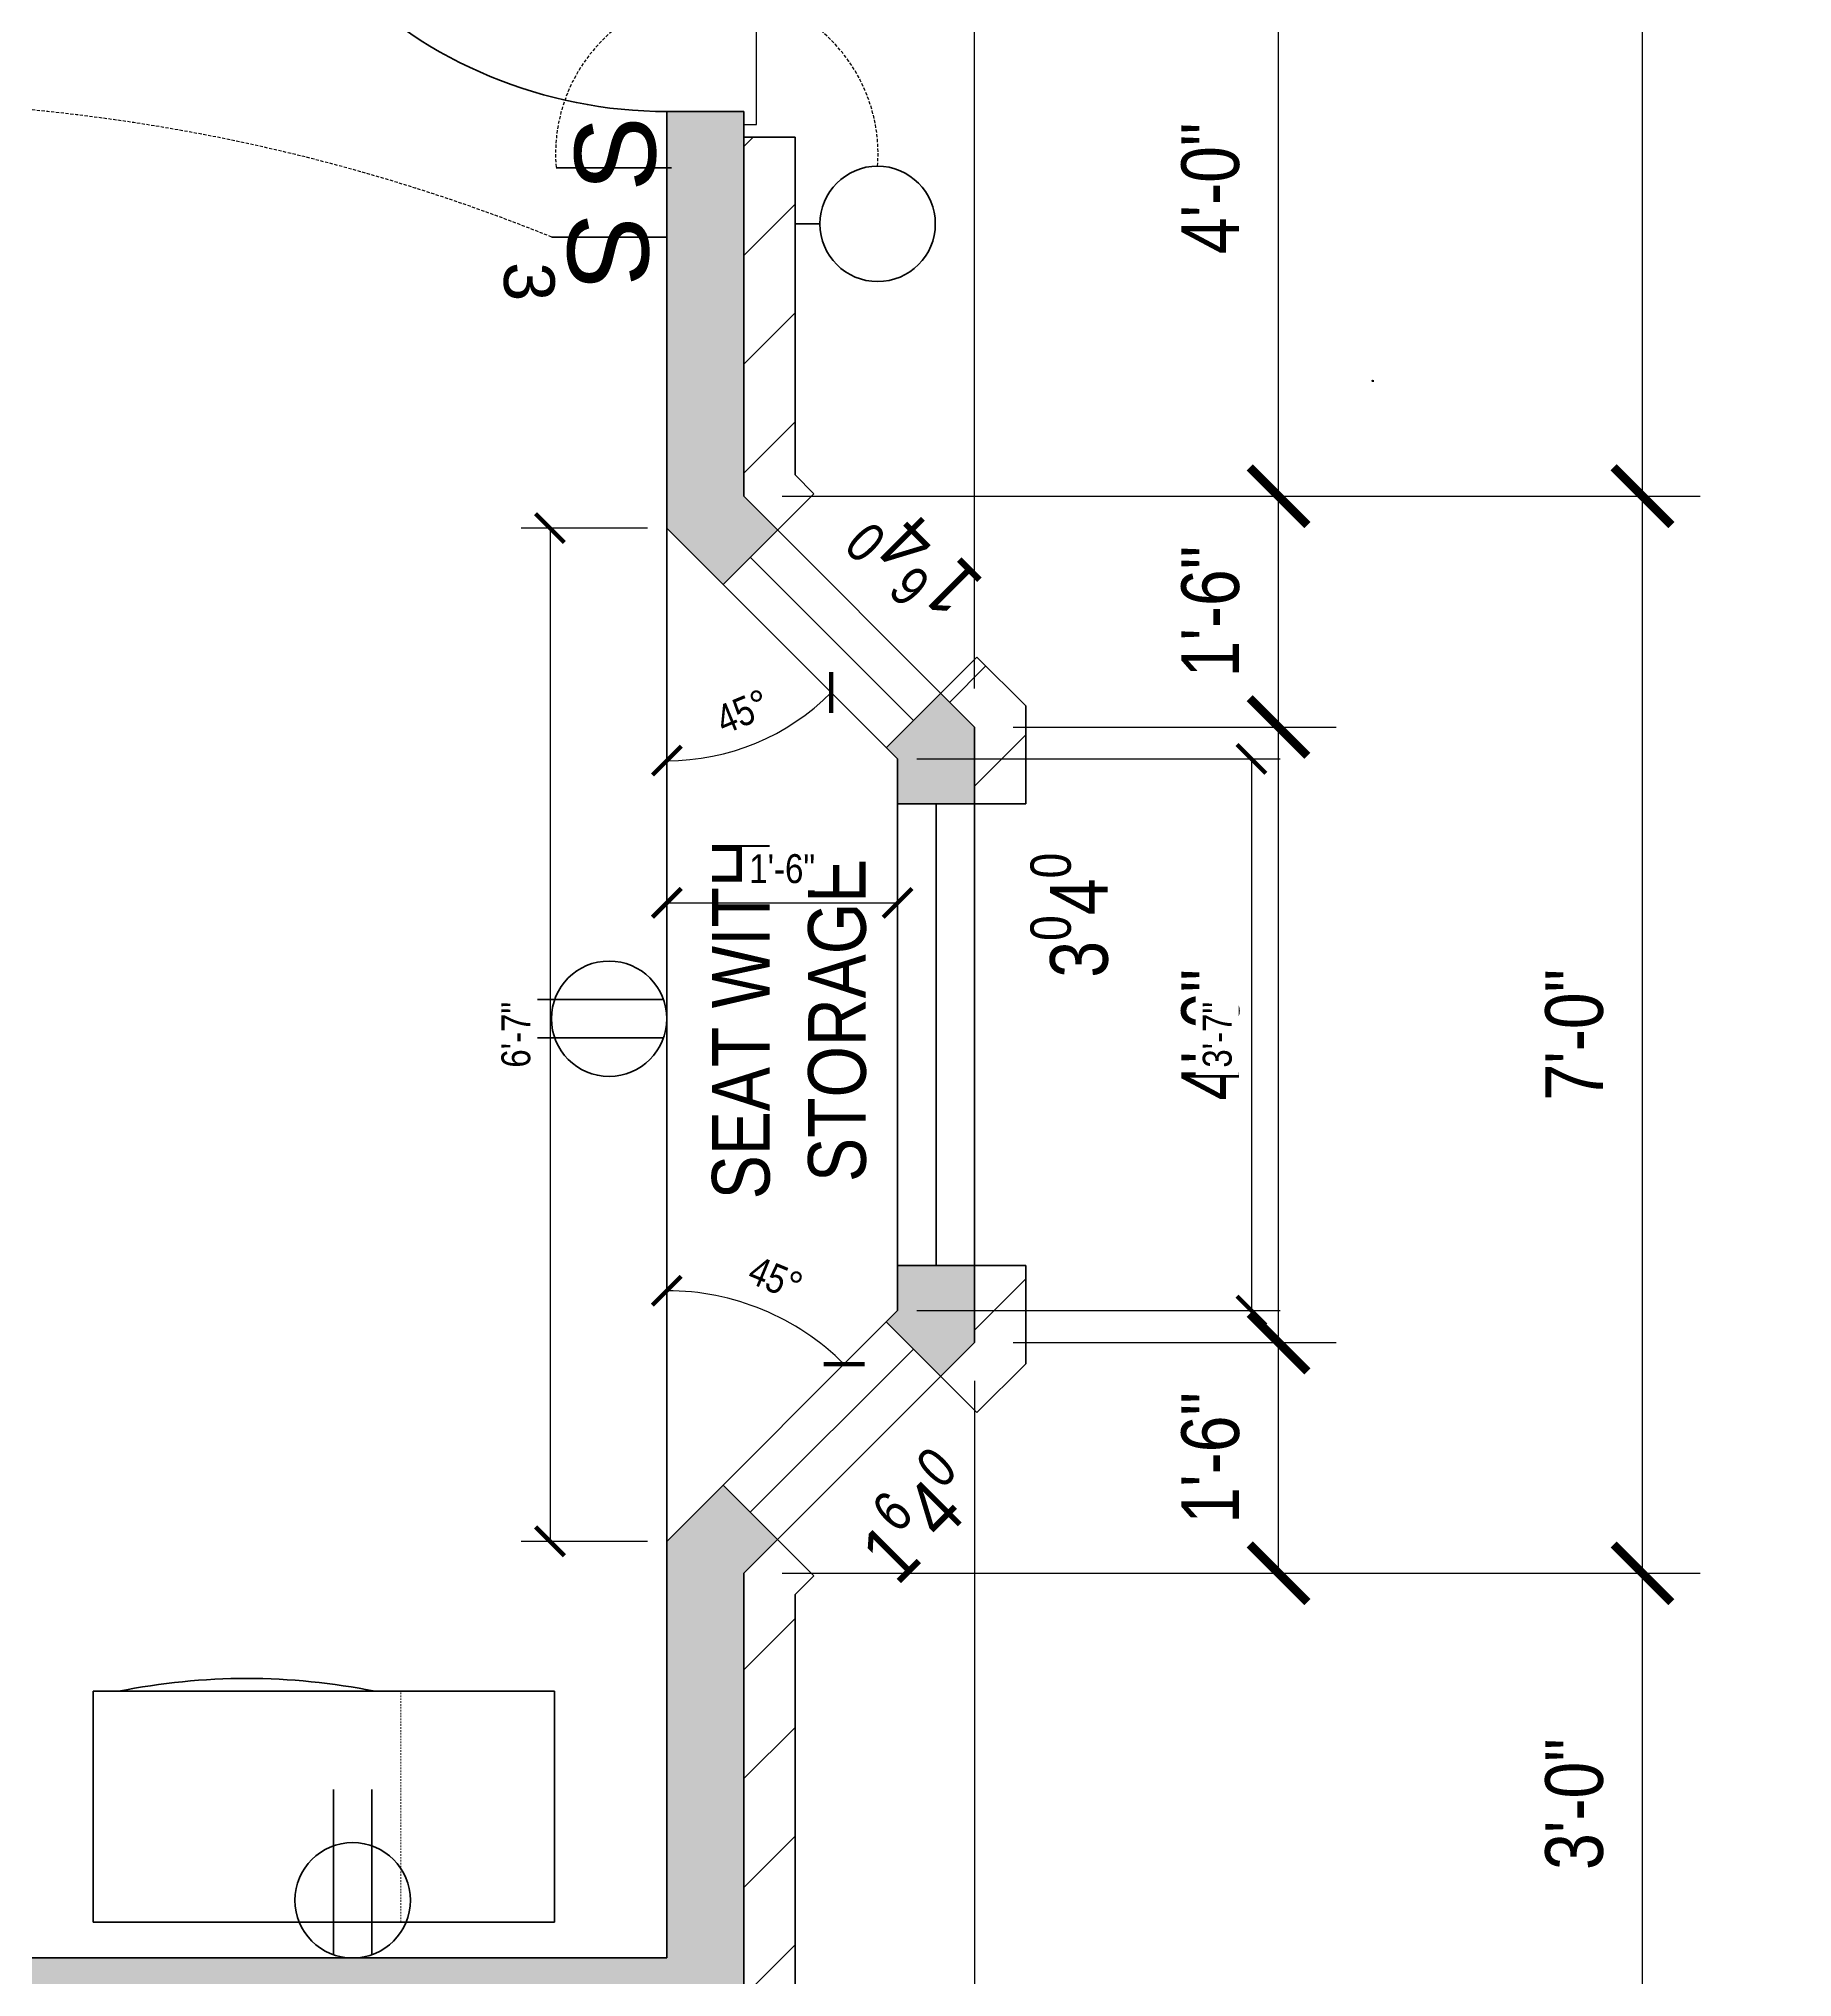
# Model space of a CAD drawing. Header units: inches. Extents: x -344 to 750, y -84 to 471.
# Drawn here: x 365 to 501.8, y 124.5 to 275.7 of the extents above; entities that cross this region are included whole.
import ezdxf
from ezdxf.enums import TextEntityAlignment as Align

# ---------------------------------------------------------------- set-up
doc = ezdxf.new("R2010")
doc.units = ezdxf.units.IN
doc.header["$MEASUREMENT"] = 0
doc.linetypes.add('HIDDEN', pattern=[0.375, 0.25, -0.125])
doc.linetypes.add('HIDDEN2', pattern=[0.1875, 0.125, -0.0625])
for name, color, linetype, lineweight in [('A-ANNO-DIMS', 250, 'Continuous', 30), ('A-ANNO-GLAZ', 252, 'Continuous', 30), ('A-ANNO-TEXT', 250, 'Continuous', 30), ('A-DOOR', 250, 'Continuous', 60), ('A-EXTR', 1, 'Continuous', 60), ('A-EXTR-PATT', 250, 'Continuous', 30), ('A-FLOR-OTLN', 1, 'Continuous', 30), ('A-FLOR-WDWK', 6, 'Continuous', 60), ('A-FURN', 31, 'Continuous', 60), ('A-GLAZ', 250, 'Continuous', 60), ('A-WALL', 5, 'Continuous', 60), ('A-WALL-PATT', 254, 'Continuous', 30), ('E-LITE', 7, 'Continuous', 60), ('E-LITE-CIRC', 7, 'HIDDEN', 30), ('E-LITE-SWCH', 1, 'Continuous', 60), ('E-POWR', 251, 'Continuous', 60), ('L-WALK-PATT', 252, 'Continuous', 30)]:
    doc.layers.add(name, color=color, linetype=linetype, lineweight=lineweight)
doc.styles.add('ARCH-NOTES', font='ARIALN.TTF')
doc.styles.get("Standard").update_dxf_attribs({"font": 'arial.ttf'})
doc.dimstyles.new('Architecture', dxfattribs={"dimtxt": 0.09375, "dimasz": 0.09375, "dimexe": 0.09375, "dimexo": 0.0625, "dimgap": 0.0625, "dimtad": 1, "dimdec": 1, "dimzin": 1, "dimdsep": 46, "dimlunit": 4, "dimtxsty": 'ARCH-NOTES', "dimblk": 'ARCHTICK', "dimcen": -0.09, "dimclrd": 256, "dimclre": 256, "dimclrt": 256, "dimadec": 0, "dimazin": 0, "dimtfac": 1, "dimtdec": 1, "dimtofl": 0, "dimtmove": 0, "dimatfit": 2, "dimldrblk": 'DOTSMALL', "dimfxl": 1, "dimtfill": 1, "dimtolj": 1, "dimtzin": 0, "dimlwd": -1, "dimlwe": -1, "dimarcsym": 0})

# ---------------------------------------------------------------- blocks, each defined once
blk = doc.blocks.new('DOOR')
blk.add_line((0, 0), (-0.7071, 0.7071))
blk.add_arc((0, 0), 1, 135, 180)
blk = doc.blocks.new('DESK')
for p, q in [((-18, -18), (-18, 0)), ((-18, 0), (0, 0)), ((0, 0), (18, 0)), ((18, 0), (18, -18)), ((18, -18), (-18, -18))]:
    blk.add_line(p, q)
at = {"linetype": 'HIDDEN2', "lineweight": 0}
blk.add_line((-6, 0), (-6, -18), dxfattribs=at)
blk.add_arc((6, 31.5), 50.5, 258.5788, 281.4212)
blk = doc.blocks.new('110 DUPLEX OUTLET')
for p, q in [((0.26, 1.49), (13.14, 1.49)), ((0.26, -1.49), (13.14, -1.49))]:
    blk.add_line(p, q)
blk.add_circle((4.5, 0), 4.5)
blk.add_attdef('CODE', text='', height=3.96, rotation=90).set_placement((20.18, -1.24), align=Align.CENTER)
blk = doc.blocks.new('SWITCH')
blk.add_line((9, 0), (0, 0))
blk.add_text('S', height=6.3, rotation=90).set_placement((7.76, -1.86))
blk.add_attdef('CODE', (12.73, 1.94), '', height=3.96, rotation=90)
blk = doc.blocks.new('WALL MOUT LIGHT FIXTURE')
blk.add_line((0, 0), (1.94, 0))
blk.add_circle((6.44, 0), 4.5)
blk = doc.blocks.new('_ArchTick')
at = {"color": 0, "linetype": 'ByBlock', "const_width": 0.15}
blk.add_lwpolyline([(-0.5, -0.5), (0.5, 0.5)], dxfattribs=at)
blk = doc.blocks.new('*D52')
at = {"layer": 'A-ANNO-DIMS', "transparency": 16777216}
for p, q in [((420, 375), (420, 449.13)), ((438, 225), (438, 449.13)), ((420, 444.63), (438, 444.63))]:
    blk.add_line(p, q, dxfattribs=at)
at = {"layer": 'Defpoints', "color": 0, "transparency": 16777216}
for p in [(438, 444.63), (420, 372), (438, 222)]:
    blk.add_point(p, dxfattribs=at)
at = {"layer": 'A-ANNO-DIMS', "transparency": 16777216, "xscale": 4.5, "yscale": 4.5, "zscale": 4.5, "rotation": 180}
blk.add_blockref('_ArchTick', (420, 444.63), dxfattribs=at)
at = {"layer": 'A-ANNO-DIMS', "transparency": 16777216, "xscale": 4.5, "yscale": 4.5, "zscale": 4.5}
blk.add_blockref('_ArchTick', (438, 444.63), dxfattribs=at)
at = {"layer": 'A-ANNO-DIMS', "transparency": 16777216, "insert": (429, 449.93), "char_height": 4.5, "attachment_point": 5, "style": 'ARCH-NOTES', "bg_fill": 3, "box_fill_scale": 1.25, "bg_fill_color": 256, "bg_fill_true_color": 13158600, "bg_fill_transparency": 0}
blk.add_mtext('\\A1;1\'-6"', dxfattribs=at)
blk = doc.blocks.new('_DotSmall')
at = {"color": 0, "linetype": 'ByBlock', "const_width": 0.5}
blk.add_lwpolyline([(-0.0625, 0, 1), (0.0625, 0, 1)], format="xyb", close=True, dxfattribs=at)
blk = doc.blocks.new('*D53')
at = {"layer": 'A-ANNO-DIMS', "transparency": 16777216}
for p, q in [((120, 399), (120, 467.05)), ((438, 225), (438, 467.05)), ((120, 462.55), (438, 462.55))]:
    blk.add_line(p, q, dxfattribs=at)
at = {"layer": 'Defpoints', "color": 0, "transparency": 16777216}
for p in [(438, 462.55), (120, 396), (438, 222)]:
    blk.add_point(p, dxfattribs=at)
at = {"layer": 'A-ANNO-DIMS', "transparency": 16777216, "xscale": 4.5, "yscale": 4.5, "zscale": 4.5, "rotation": 180}
blk.add_blockref('_ArchTick', (120, 462.55), dxfattribs=at)
at = {"layer": 'A-ANNO-DIMS', "transparency": 16777216, "xscale": 4.5, "yscale": 4.5, "zscale": 4.5}
blk.add_blockref('_ArchTick', (438, 462.55), dxfattribs=at)
at = {"layer": 'A-ANNO-DIMS', "transparency": 16777216, "insert": (279, 467.85), "char_height": 4.5, "attachment_point": 5, "style": 'ARCH-NOTES', "bg_fill": 3, "box_fill_scale": 1.25, "bg_fill_color": 256, "bg_fill_true_color": 13158600, "bg_fill_transparency": 0}
blk.add_mtext('\\A1;26\'-6"', dxfattribs=at)
blk = doc.blocks.new('*D64')
at = {"layer": 'A-ANNO-DIMS', "transparency": 16777216}
for p, q in [((231, 171), (231, 78.38)), ((420, 117), (420, 78.38)), ((231, 82.88), (420, 82.88))]:
    blk.add_line(p, q, dxfattribs=at)
at = {"layer": 'Defpoints', "color": 0, "transparency": 16777216}
for p in [(231, 174), (420, 120), (420, 82.88)]:
    blk.add_point(p, dxfattribs=at)
at = {"layer": 'A-ANNO-DIMS', "transparency": 16777216, "xscale": 4.5, "yscale": 4.5, "zscale": 4.5, "rotation": 180}
blk.add_blockref('_ArchTick', (231, 82.88), dxfattribs=at)
at = {"layer": 'A-ANNO-DIMS', "transparency": 16777216, "xscale": 4.5, "yscale": 4.5, "zscale": 4.5}
blk.add_blockref('_ArchTick', (420, 82.88), dxfattribs=at)
at = {"layer": 'A-ANNO-DIMS', "transparency": 16777216, "insert": (325.5, 88.18), "char_height": 4.5, "attachment_point": 5, "style": 'ARCH-NOTES', "bg_fill": 3, "box_fill_scale": 1.25, "bg_fill_color": 256, "bg_fill_true_color": 13158600, "bg_fill_transparency": 0}
blk.add_mtext('\\A1;15\'-9"', dxfattribs=at)
blk = doc.blocks.new('*D66')
at = {"layer": 'A-ANNO-DIMS', "transparency": 16777216}
for p, q in [((438, 171), (438, 64.68)), ((420, 117), (420, 64.68)), ((420, 69.18), (438, 69.18))]:
    blk.add_line(p, q, dxfattribs=at)
at = {"layer": 'Defpoints', "color": 0, "transparency": 16777216}
for p in [(438, 174), (420, 120), (438, 69.18)]:
    blk.add_point(p, dxfattribs=at)
at = {"layer": 'A-ANNO-DIMS', "transparency": 16777216, "xscale": 4.5, "yscale": 4.5, "zscale": 4.5, "rotation": 180}
blk.add_blockref('_ArchTick', (420, 69.18), dxfattribs=at)
at = {"layer": 'A-ANNO-DIMS', "transparency": 16777216, "xscale": 4.5, "yscale": 4.5, "zscale": 4.5}
blk.add_blockref('_ArchTick', (438, 69.18), dxfattribs=at)
at = {"layer": 'A-ANNO-DIMS', "transparency": 16777216, "insert": (429, 74.48), "char_height": 4.5, "attachment_point": 5, "style": 'ARCH-NOTES', "bg_fill": 3, "box_fill_scale": 1.25, "bg_fill_color": 256, "bg_fill_true_color": 13158600, "bg_fill_transparency": 0}
blk.add_mtext('\\A1;1\'-6"', dxfattribs=at)
blk = doc.blocks.new('*D67')
at = {"layer": 'A-ANNO-DIMS', "transparency": 16777216}
for p, q in [((438, 171), (438, 49.8)), ((120, 117), (120, 49.8)), ((120, 54.3), (438, 54.3))]:
    blk.add_line(p, q, dxfattribs=at)
at = {"layer": 'Defpoints', "color": 0, "transparency": 16777216}
for p in [(438, 174), (120, 120), (438, 54.3)]:
    blk.add_point(p, dxfattribs=at)
at = {"layer": 'A-ANNO-DIMS', "transparency": 16777216, "xscale": 4.5, "yscale": 4.5, "zscale": 4.5, "rotation": 180}
blk.add_blockref('_ArchTick', (120, 54.3), dxfattribs=at)
at = {"layer": 'A-ANNO-DIMS', "transparency": 16777216, "xscale": 4.5, "yscale": 4.5, "zscale": 4.5}
blk.add_blockref('_ArchTick', (438, 54.3), dxfattribs=at)
at = {"layer": 'A-ANNO-DIMS', "transparency": 16777216, "insert": (279, 59.6), "char_height": 4.5, "attachment_point": 5, "style": 'ARCH-NOTES', "bg_fill": 3, "box_fill_scale": 1.25, "bg_fill_color": 256, "bg_fill_true_color": 13158600, "bg_fill_transparency": 0}
blk.add_mtext('\\A1;26\'-6"', dxfattribs=at)
blk = doc.blocks.new('*D68')
at = {"layer": 'A-ANNO-DIMS', "transparency": 16777216}
for p, q in [((441, 174), (466.21, 174)), ((461.71, 156), (461.71, 174)), ((423, 156), (466.21, 156))]:
    blk.add_line(p, q, dxfattribs=at)
at = {"layer": 'Defpoints', "color": 0, "transparency": 16777216}
for p in [(438, 174), (461.71, 174), (420, 156)]:
    blk.add_point(p, dxfattribs=at)
at = {"layer": 'A-ANNO-DIMS', "transparency": 16777216, "xscale": 4.5, "yscale": 4.5, "zscale": 4.5}
for p, rotation in [((461.71, 174), 90), ((461.71, 156), 270)]:
    blk.add_blockref('_ArchTick', p, dxfattribs=dict(at, rotation=rotation))
at = {"layer": 'A-ANNO-DIMS', "transparency": 16777216, "insert": (456.41, 165), "char_height": 4.5, "attachment_point": 5, "rotation": 90, "style": 'ARCH-NOTES', "bg_fill": 3, "box_fill_scale": 1.25, "bg_fill_color": 256, "bg_fill_true_color": 13158600, "bg_fill_transparency": 0}
blk.add_mtext('\\A1;1\'-6"', dxfattribs=at)
blk = doc.blocks.new('*D69')
at = {"layer": 'A-ANNO-DIMS', "transparency": 16777216}
for p, q in [((441, 222), (466.21, 222)), ((461.71, 174), (461.71, 222)), ((441, 174), (466.21, 174))]:
    blk.add_line(p, q, dxfattribs=at)
at = {"layer": 'Defpoints', "color": 0, "transparency": 16777216}
for p in [(438, 222), (461.71, 222), (438, 174)]:
    blk.add_point(p, dxfattribs=at)
at = {"layer": 'A-ANNO-DIMS', "transparency": 16777216, "xscale": 4.5, "yscale": 4.5, "zscale": 4.5}
for p, rotation in [((461.71, 222), 90), ((461.71, 174), 270)]:
    blk.add_blockref('_ArchTick', p, dxfattribs=dict(at, rotation=rotation))
at = {"layer": 'A-ANNO-DIMS', "transparency": 16777216, "insert": (456.41, 198), "char_height": 4.5, "attachment_point": 5, "rotation": 90, "style": 'ARCH-NOTES', "bg_fill": 3, "box_fill_scale": 1.25, "bg_fill_color": 256, "bg_fill_true_color": 13158600, "bg_fill_transparency": 0}
blk.add_mtext('\\A1;4\'-0"', dxfattribs=at)
blk = doc.blocks.new('*D70')
at = {"layer": 'A-ANNO-DIMS', "transparency": 16777216}
for p, q in [((423, 240), (466.21, 240)), ((461.71, 222), (461.71, 240)), ((441, 222), (466.21, 222))]:
    blk.add_line(p, q, dxfattribs=at)
at = {"layer": 'Defpoints', "color": 0, "transparency": 16777216}
for p in [(420, 240), (461.71, 240), (438, 222)]:
    blk.add_point(p, dxfattribs=at)
at = {"layer": 'A-ANNO-DIMS', "transparency": 16777216, "xscale": 4.5, "yscale": 4.5, "zscale": 4.5}
for p, rotation in [((461.71, 240), 90), ((461.71, 222), 270)]:
    blk.add_blockref('_ArchTick', p, dxfattribs=dict(at, rotation=rotation))
at = {"layer": 'A-ANNO-DIMS', "transparency": 16777216, "insert": (456.41, 231), "char_height": 4.5, "attachment_point": 5, "rotation": 90, "style": 'ARCH-NOTES', "bg_fill": 3, "box_fill_scale": 1.25, "bg_fill_color": 256, "bg_fill_true_color": 13158600, "bg_fill_transparency": 0}
blk.add_mtext('\\A1;1\'-6"', dxfattribs=at)
blk = doc.blocks.new('*D71')
at = {"layer": 'A-ANNO-DIMS', "transparency": 16777216}
for p, q in [((423.99, 287.99), (466.21, 287.99)), ((461.71, 240), (461.71, 287.99)), ((423, 240), (466.21, 240))]:
    blk.add_line(p, q, dxfattribs=at)
at = {"layer": 'Defpoints', "color": 0, "transparency": 16777216}
for p in [(420.99, 287.99), (461.71, 287.99), (420, 240)]:
    blk.add_point(p, dxfattribs=at)
at = {"layer": 'A-ANNO-DIMS', "transparency": 16777216, "xscale": 4.5, "yscale": 4.5, "zscale": 4.5}
for p, rotation in [((461.71, 287.99), 90), ((461.71, 240), 270)]:
    blk.add_blockref('_ArchTick', p, dxfattribs=dict(at, rotation=rotation))
at = {"layer": 'A-ANNO-DIMS', "transparency": 16777216, "insert": (456.41, 264), "char_height": 4.5, "attachment_point": 5, "rotation": 90, "style": 'ARCH-NOTES', "bg_fill": 3, "box_fill_scale": 1.25, "bg_fill_color": 256, "bg_fill_true_color": 13158600, "bg_fill_transparency": 0}
blk.add_mtext('\\A1;4\'-0"', dxfattribs=at)
blk = doc.blocks.new('*D75')
at = {"layer": 'A-ANNO-DIMS', "transparency": 16777216}
for p, q in [((423, 156), (494.59, 156)), ((490.09, 120), (490.09, 156)), ((423, 120), (494.59, 120))]:
    blk.add_line(p, q, dxfattribs=at)
at = {"layer": 'Defpoints', "color": 0, "transparency": 16777216}
for p in [(420, 156), (490.09, 156), (420, 120)]:
    blk.add_point(p, dxfattribs=at)
at = {"layer": 'A-ANNO-DIMS', "transparency": 16777216, "xscale": 4.5, "yscale": 4.5, "zscale": 4.5}
for p, rotation in [((490.09, 156), 90), ((490.09, 120), 270)]:
    blk.add_blockref('_ArchTick', p, dxfattribs=dict(at, rotation=rotation))
at = {"layer": 'A-ANNO-DIMS', "transparency": 16777216, "insert": (484.79, 138), "char_height": 4.5, "attachment_point": 5, "rotation": 90, "style": 'ARCH-NOTES', "bg_fill": 3, "box_fill_scale": 1.25, "bg_fill_color": 256, "bg_fill_true_color": 13158600, "bg_fill_transparency": 0}
blk.add_mtext('\\A1;3\'-0"', dxfattribs=at)
blk = doc.blocks.new('*D76')
at = {"layer": 'A-ANNO-DIMS', "transparency": 16777216}
for p, q in [((423, 240), (494.59, 240)), ((490.09, 156), (490.09, 240)), ((423, 156), (494.59, 156))]:
    blk.add_line(p, q, dxfattribs=at)
at = {"layer": 'Defpoints', "color": 0, "transparency": 16777216}
for p in [(420, 240), (490.09, 240), (420, 156)]:
    blk.add_point(p, dxfattribs=at)
at = {"layer": 'A-ANNO-DIMS', "transparency": 16777216, "xscale": 4.5, "yscale": 4.5, "zscale": 4.5}
for p, rotation in [((490.09, 240), 90), ((490.09, 156), 270)]:
    blk.add_blockref('_ArchTick', p, dxfattribs=dict(at, rotation=rotation))
at = {"layer": 'A-ANNO-DIMS', "transparency": 16777216, "insert": (484.79, 198), "char_height": 4.5, "attachment_point": 5, "rotation": 90, "style": 'ARCH-NOTES', "bg_fill": 3, "box_fill_scale": 1.25, "bg_fill_color": 256, "bg_fill_true_color": 13158600, "bg_fill_transparency": 0}
blk.add_mtext('\\A1;7\'-0"', dxfattribs=at)
blk = doc.blocks.new('*D77')
at = {"layer": 'A-ANNO-DIMS', "transparency": 16777216}
for p, q in [((423, 372), (494.59, 372)), ((490.09, 240), (490.09, 372)), ((423, 240), (494.59, 240))]:
    blk.add_line(p, q, dxfattribs=at)
at = {"layer": 'Defpoints', "color": 0, "transparency": 16777216}
for p in [(420, 372), (490.09, 372), (420, 240)]:
    blk.add_point(p, dxfattribs=at)
at = {"layer": 'A-ANNO-DIMS', "transparency": 16777216, "xscale": 4.5, "yscale": 4.5, "zscale": 4.5}
for p, rotation in [((490.09, 372), 90), ((490.09, 240), 270)]:
    blk.add_blockref('_ArchTick', p, dxfattribs=dict(at, rotation=rotation))
at = {"layer": 'A-ANNO-DIMS', "transparency": 16777216, "insert": (484.79, 306), "char_height": 4.5, "attachment_point": 5, "rotation": 90, "style": 'ARCH-NOTES', "bg_fill": 3, "box_fill_scale": 1.25, "bg_fill_color": 256, "bg_fill_true_color": 13158600, "bg_fill_transparency": 0}
blk.add_mtext('\\A1;11\'-0"', dxfattribs=at)
blk = doc.blocks.new('*D78')
at = {"layer": 'A-ANNO-DIMS', "transparency": 16777216}
for p, q in [((423, 372), (517.29, 372)), ((512.79, 120), (512.79, 372)), ((423, 120), (517.29, 120))]:
    blk.add_line(p, q, dxfattribs=at)
at = {"layer": 'Defpoints', "color": 0, "transparency": 16777216}
for p in [(420, 372), (512.79, 372), (420, 120)]:
    blk.add_point(p, dxfattribs=at)
at = {"layer": 'A-ANNO-DIMS', "transparency": 16777216, "xscale": 4.5, "yscale": 4.5, "zscale": 4.5}
for p, rotation in [((512.79, 372), 90), ((512.79, 120), 270)]:
    blk.add_blockref('_ArchTick', p, dxfattribs=dict(at, rotation=rotation))
at = {"layer": 'A-ANNO-DIMS', "transparency": 16777216, "insert": (507.5, 246), "char_height": 4.5, "attachment_point": 5, "rotation": 90, "style": 'ARCH-NOTES', "bg_fill": 3, "box_fill_scale": 1.25, "bg_fill_color": 256, "bg_fill_true_color": 13158600, "bg_fill_transparency": 0}
blk.add_mtext('\\A1;21\'-0"', dxfattribs=at)
blk = doc.blocks.new('*D80')
at = {"layer": 'A-ANNO-DIMS', "transparency": 16777216}
for p, q in [((237, 396), (535.25, 396)), ((530.75, 120), (530.75, 396)), ((423, 120), (535.25, 120))]:
    blk.add_line(p, q, dxfattribs=at)
at = {"layer": 'Defpoints', "color": 0, "transparency": 16777216}
for p in [(234, 396), (530.75, 396), (420, 120)]:
    blk.add_point(p, dxfattribs=at)
at = {"layer": 'A-ANNO-DIMS', "transparency": 16777216, "xscale": 4.5, "yscale": 4.5, "zscale": 4.5}
for p, rotation in [((530.75, 396), 90), ((530.75, 120), 270)]:
    blk.add_blockref('_ArchTick', p, dxfattribs=dict(at, rotation=rotation))
at = {"layer": 'A-ANNO-DIMS', "transparency": 16777216, "insert": (525.45, 258), "char_height": 4.5, "attachment_point": 5, "rotation": 90, "style": 'ARCH-NOTES', "bg_fill": 3, "box_fill_scale": 1.25, "bg_fill_color": 256, "bg_fill_true_color": 13158600, "bg_fill_transparency": 0}
blk.add_mtext('\\A1;23\'-0"', dxfattribs=at)
blk = doc.blocks.new('*D91')
at = {"layer": 'A-ANNO-DIMS', "transparency": 16777216}
for p, q in [((412.5, 237.51), (402.64, 237.51)), ((404.89, 237.51), (404.89, 158.49)), ((412.5, 158.49), (402.64, 158.49))]:
    blk.add_line(p, q, dxfattribs=at)
at = {"layer": 'Defpoints', "color": 0, "transparency": 16777216}
for p in [(414, 237.51), (404.89, 158.49), (414, 158.49)]:
    blk.add_point(p, dxfattribs=at)
at = {"layer": 'A-ANNO-DIMS', "transparency": 16777216, "xscale": 2.25, "yscale": 2.25, "zscale": 2.25}
for p, rotation in [((404.89, 237.51), 90), ((404.89, 158.49), 270)]:
    blk.add_blockref('_ArchTick', p, dxfattribs=dict(at, rotation=rotation))
at = {"layer": 'A-ANNO-DIMS', "transparency": 16777216, "insert": (402.24, 198), "char_height": 2.25, "attachment_point": 5, "rotation": 90, "style": 'ARCH-NOTES', "bg_fill": 3, "box_fill_scale": 1.25, "bg_fill_color": 256, "bg_fill_true_color": 13158600, "bg_fill_transparency": 0}
blk.add_mtext('\\A1;6\'-7"', dxfattribs=at)
blk = doc.blocks.new('*D92')
at = {"layer": 'A-ANNO-DIMS', "transparency": 16777216}
for p, q in [((414, 199.5), (414, 210.54)), ((432, 199.5), (432, 210.54)), ((414, 208.29), (432, 208.29))]:
    blk.add_line(p, q, dxfattribs=at)
at = {"layer": 'Defpoints', "color": 0, "transparency": 16777216}
for p in [(432, 208.29), (414, 198), (432, 198)]:
    blk.add_point(p, dxfattribs=at)
at = {"layer": 'A-ANNO-DIMS', "transparency": 16777216, "xscale": 2.25, "yscale": 2.25, "zscale": 2.25, "rotation": 180}
blk.add_blockref('_ArchTick', (414, 208.29), dxfattribs=at)
at = {"layer": 'A-ANNO-DIMS', "transparency": 16777216, "xscale": 2.25, "yscale": 2.25, "zscale": 2.25}
blk.add_blockref('_ArchTick', (432, 208.29), dxfattribs=at)
at = {"layer": 'A-ANNO-DIMS', "transparency": 16777216, "insert": (423, 210.94), "char_height": 2.25, "attachment_point": 5, "style": 'ARCH-NOTES', "bg_fill": 3, "box_fill_scale": 1.25, "bg_fill_color": 256, "bg_fill_true_color": 13158600, "bg_fill_transparency": 0}
blk.add_mtext('\\A1;1\'-6"', dxfattribs=at)
blk = doc.blocks.new('*D93')
at = {"layer": 'A-ANNO-DIMS', "transparency": 16777216}
for p, q in [((433.5, 219.51), (461.84, 219.51)), ((459.59, 219.51), (459.59, 176.49)), ((433.5, 176.49), (461.84, 176.49))]:
    blk.add_line(p, q, dxfattribs=at)
at = {"layer": 'Defpoints', "color": 0, "transparency": 16777216}
for p in [(432, 219.51), (432, 176.49), (459.59, 176.49)]:
    blk.add_point(p, dxfattribs=at)
at = {"layer": 'A-ANNO-DIMS', "transparency": 16777216, "xscale": 2.25, "yscale": 2.25, "zscale": 2.25}
for p, rotation in [((459.59, 219.51), 90), ((459.59, 176.49), 270)]:
    blk.add_blockref('_ArchTick', p, dxfattribs=dict(at, rotation=rotation))
at = {"layer": 'A-ANNO-DIMS', "transparency": 16777216, "insert": (456.94, 198), "char_height": 2.25, "attachment_point": 5, "rotation": 90, "style": 'ARCH-NOTES', "bg_fill": 3, "box_fill_scale": 1.25, "bg_fill_color": 256, "bg_fill_true_color": 13158600, "bg_fill_transparency": 0}
blk.add_mtext('\\A1;3\'-7"', dxfattribs=at)
blk = doc.blocks.new('*D94')
at = {"layer": 'A-ANNO-DIMS', "transparency": 16777216}
blk.add_arc((414, 237.51), 18.14, 270, 315, dxfattribs=at)
at = {"layer": 'Defpoints', "color": 0, "transparency": 16777216}
for p in [(414, 237.51), (414, 237.51), (432, 219.51), (414, 158.49)]:
    blk.add_point(p, dxfattribs=at)
at = {"layer": 'A-ANNO-DIMS', "transparency": 16777216, "xscale": 2.25, "yscale": 2.25, "zscale": 2.25}
for p, rotation in [((426.82, 224.69), 45.00000000000009), ((414, 219.38), 180)]:
    blk.add_blockref('_ArchTick', p, dxfattribs=dict(at, rotation=rotation))
at = {"layer": 'A-ANNO-DIMS', "transparency": 16777216, "insert": (419.93, 223.2), "char_height": 2.25, "attachment_point": 5, "rotation": 22.5, "style": 'ARCH-NOTES', "bg_fill": 3, "box_fill_scale": 1.25, "bg_fill_color": 256, "bg_fill_true_color": 13158600, "bg_fill_transparency": 0}
blk.add_mtext('\\A1;45°', dxfattribs=at)
at = {"layer": 'Defpoints', "color": 0, "transparency": 16777216}
blk.add_point((418.69, 220), dxfattribs=at)
blk = doc.blocks.new('*D95')
at = {"layer": 'A-ANNO-DIMS', "transparency": 16777216}
blk.add_arc((414, 158.49), 19.55, 45, 90, dxfattribs=at)
at = {"layer": 'Defpoints', "color": 0, "transparency": 16777216}
for p in [(414, 237.51), (423.78, 175.42), (432, 176.49), (414, 158.49), (414, 158.49)]:
    blk.add_point(p, dxfattribs=at)
at = {"layer": 'A-ANNO-DIMS', "transparency": 16777216, "xscale": 2.25, "yscale": 2.25, "zscale": 2.25}
for p, rotation in [((414, 178.04), 180), ((427.83, 172.31), 314.9999999999998)]:
    blk.add_blockref('_ArchTick', p, dxfattribs=dict(at, rotation=rotation))
at = {"layer": 'A-ANNO-DIMS', "transparency": 16777216, "insert": (422.49, 178.99), "char_height": 2.25, "attachment_point": 5, "rotation": 337.5, "style": 'ARCH-NOTES', "bg_fill": 3, "box_fill_scale": 1.25, "bg_fill_color": 256, "bg_fill_true_color": 13158600, "bg_fill_transparency": 0}
blk.add_mtext('\\A1;45°', dxfattribs=at)

msp = doc.modelspace()

# ---------------------------------------------------------------- hatches: boundary and pattern name
at = {"layer": 'A-EXTR-PATT'}
h = msp.add_hatch(dxfattribs=at)
h.set_pattern_fill('_USER', color=256, scale=6, angle=45, pattern_type=0)
h.set_pattern_definition([(45, (0, 0), (-4.24264, 4.24264), [])])
h.paths.add_polyline_path([(120, 313), (116, 313), (116, 259.99), (120, 259.99)])
h.paths.add_polyline_path([(424, 376), (238, 376), (238, 400), (116, 400), (116, 349), (120, 349), (120, 396), (234, 396), (234, 372), (420, 372), (420, 308), (424, 308)])
h.paths.add_polyline_path([(424, 268.01), (420, 268.01), (420, 240), (422.64, 237.36), (425.46, 240.19), (424, 241.66)])
h.paths.add_polyline_path([(442, 223.66), (438.19, 227.46), (435.36, 224.64), (438, 222), (438, 216), (442, 216)])
h.paths.add_polyline_path([(442, 180), (438, 180), (438, 174), (435.36, 171.36), (438.19, 168.54), (442, 172.34)])
h.paths.add_polyline_path([(424, 154.34), (425.46, 155.81), (422.64, 158.64), (420, 156), (420, 120), (354, 120), (354, 116), (424, 116)])
h.paths.add_polyline_path([(294, 120), (120, 120), (120, 220), (116, 220), (116, 116), (294, 116)])
at = {"layer": 'A-WALL-PATT'}
h = msp.add_hatch(color=256, dxfattribs=at)
h.dxf.hatch_style = 1
h.paths.add_polyline_path([(420, 372), (234, 372), (234, 396), (120, 396), (120, 349), (126, 349), (126, 390), (228, 390), (228, 299), (234, 299), (234, 309), (253.5, 309), (253.5, 315), (234, 315), (234, 366), (321, 366), (321, 315), (301.5, 315), (301.5, 309), (346.5, 309), (346.5, 315), (327, 315), (327, 366), (414, 366), (414, 315), (394.5, 315), (394.5, 309), (414, 309), (414, 306), (420, 306)])
h.paths.add_polyline_path([(126, 313), (120, 313), (120, 258), (126, 258)])
h.paths.add_polyline_path([(234, 239), (228, 239), (228, 216), (126, 216), (126, 222), (120, 222), (120, 120), (294, 120), (294, 126), (234, 126), (234, 174), (228, 174), (228, 126), (126, 126), (126, 186), (158, 186), (158, 192), (126, 192), (126, 210), (228, 210), (228, 206), (234, 206)])
h.paths.add_polyline_path([(420, 156), (422.64, 158.64), (418.39, 162.88), (414, 158.49), (414, 126), (354, 126), (354, 120), (420, 120)])
h.paths.add_polyline_path([(438, 180), (432, 180), (432, 176.49), (431.12, 175.61), (435.36, 171.36), (438, 174)])
h.paths.add_polyline_path([(438, 222), (435.36, 224.64), (431.12, 220.39), (432, 219.51), (432, 216), (438, 216)])
h.paths.add_polyline_path([(420, 270), (414, 270), (414, 237.51), (418.39, 233.12), (422.64, 237.36), (420, 240)])

# ---------------------------------------------------------------- linework, layer by layer
at = {"layer": 'A-EXTR'}
for p, q in [((420, 268.01), (424, 268.01)), ((424, 241.66), (424, 268.01)), ((425.46, 240.19), (424, 241.66)), ((422.64, 237.36), (425.46, 240.19)), ((435.36, 224.64), (438.19, 227.46)), ((442, 223.66), (438.19, 227.46)), ((442, 216), (442, 223.66)), ((438, 216), (442, 216)), ((438, 180), (442, 180)), ((442, 172.34), (442, 180)), ((438.19, 168.54), (442, 172.34)), ((435.36, 171.36), (438.19, 168.54)), ((422.64, 158.64), (425.46, 155.81)), ((424, 154.34), (425.46, 155.81)), ((424, 116), (424, 154.34))]:
    msp.add_line(p, q, dxfattribs=at)
at = {"layer": 'A-FLOR-OTLN'}
for p, q in [((420.99, 269), (420.99, 306.98)), ((420, 269), (420.99, 269))]:
    msp.add_line(p, q, dxfattribs=at)
at = {"layer": 'A-FLOR-WDWK'}
msp.add_line((414, 158.49), (414, 237.51), dxfattribs=at)
at = {"layer": 'A-GLAZ'}
for p, q in [((422.64, 237.36), (418.39, 233.12)), ((420.51, 235.24), (433.24, 222.51)), ((435.36, 224.64), (431.12, 220.39)), ((438, 216), (432, 216)), ((435, 216), (435, 180)), ((438, 180), (432, 180)), ((435.36, 171.36), (431.12, 175.61)), ((420.51, 160.76), (433.24, 173.49)), ((422.64, 158.64), (418.39, 162.88))]:
    msp.add_line(p, q, dxfattribs=at)
at = {"layer": 'A-WALL'}
for p, q in [((414, 237.51), (414, 270)), ((420, 270), (414, 270)), ((420, 240), (420, 270)), ((438, 222), (420, 240)), ((432, 219.51), (414, 237.51)), ((438, 174), (438, 222)), ((432, 176.49), (432, 219.51)), ((414, 158.49), (432, 176.49)), ((420, 156), (438, 174)), ((414, 126), (414, 158.49)), ((420, 120), (420, 156)), ((234, 126), (414, 126))]:
    msp.add_line(p, q, dxfattribs=at)
at = {"layer": 'E-LITE-CIRC'}
for centre, radius, start, end in [((417.9, 266.7), 12.58, 355.6392, 184.9594), ((350.49, 125.06), 145.74, 68.0241, 96.4332)]:
    msp.add_arc(centre, radius, start, end, dxfattribs=at)

# ---------------------------------------------------------------- block references
at = {"layer": 'A-DOOR', "xscale": 36, "yscale": 36, "zscale": 36, "rotation": 90}
msp.add_blockref('DOOR', (414, 306), dxfattribs=at)
at = {"layer": 'A-FURN', "rotation": 180}
msp.add_blockref('DESK', (387.25, 128.8), dxfattribs=at)
at = {"layer": 'E-LITE'}
msp.add_blockref('WALL MOUT LIGHT FIXTURE', (424, 261.24), dxfattribs=at)
at = {"layer": 'E-LITE-SWCH'}
msp.add_blockref('SWITCH', (405.36, 265.61), dxfattribs=at)
at = {"layer": 'E-LITE-SWCH', "rotation": 180}
msp.add_blockref('SWITCH', (414.03, 260.21), dxfattribs=at).add_auto_attribs({'CODE': '3'})
at = {"layer": 'E-POWR'}
for p, rotation in [((414, 199.25), 180), ((389.5, 126), 89.99999999999999)]:
    msp.add_blockref('110 DUPLEX OUTLET', p, dxfattribs=dict(at, rotation=rotation))
at = {"layer": 'L-WALK-PATT', "xscale": 0.01, "yscale": 0.01, "zscale": 0.01}
msp.add_blockref('110 DUPLEX OUTLET', (469, 249), dxfattribs=at)

# ---------------------------------------------------------------- texts
at = {"layer": 'A-ANNO-TEXT', "insert": (417.52, 184.52), "char_height": 4.5, "width": 28.7026, "attachment_point": 1, "rotation": 90, "style": 'ARCH-NOTES'}
msp.add_mtext('\\pi0.65025;SEAT WITH \\P\\pi2.0024;STORAGE', dxfattribs=at)

# ---------------------------------------------------------------- next in the draw order: dimensions: what is measured, and where the dimension line sits
at = {"layer": 'A-ANNO-DIMS'}
for base, p1, p2, picture, middle in [((438, 444.63), (420, 372), (438, 222), '*D52', (429, 449.93)), ((420, 82.88), (231, 174), (420, 120), '*D64', (325.5, 88.18))]:
    dim = msp.add_linear_dim(base=base, p1=p1, p2=p2, dimstyle='Architecture', dxfattribs=at)
    dim.commit()
    dim.dimension.update_dxf_attribs({"geometry": picture, "text_midpoint": middle})

# ---------------------------------------------------------------- next in the draw order: dimensions: what is measured, and where the dimension line sits
for base, p1, p2, picture, middle in [((438, 462.55), (120, 396), (438, 222), '*D53', (279, 467.85)), ((438, 69.18), (420, 120), (438, 174), '*D66', (429, 74.48))]:
    dim = msp.add_linear_dim(base=base, p1=p1, p2=p2, dimstyle='Architecture', dxfattribs=at)
    dim.commit()
    dim.dimension.update_dxf_attribs({"geometry": picture, "text_midpoint": middle})

# ---------------------------------------------------------------- next in the draw order: dimensions: what is measured, and where the dimension line sits
dim = msp.add_linear_dim(base=(438, 54.3), p1=(120, 120), p2=(438, 174), dimstyle='Architecture', dxfattribs=at)
dim.commit()
dim.dimension.update_dxf_attribs({"geometry": '*D67', "text_midpoint": (279, 59.6)})

# ---------------------------------------------------------------- next in the draw order: dimensions: what is measured, and where the dimension line sits
dim = msp.add_linear_dim(base=(461.71, 174), p1=(420, 156), p2=(438, 174), angle=90, dimstyle='Architecture', dxfattribs=at)
dim.commit()
dim.dimension.update_dxf_attribs({"geometry": '*D68', "text_midpoint": (456.41, 165)})

# ---------------------------------------------------------------- next in the draw order: dimensions: what is measured, and where the dimension line sits
for base, p1, p2, picture, middle in [((461.71, 222), (438, 174), (438, 222), '*D69', (456.41, 198)), ((490.09, 156), (420, 120), (420, 156), '*D75', (484.79, 138))]:
    dim = msp.add_linear_dim(base=base, p1=p1, p2=p2, angle=90, dimstyle='Architecture', dxfattribs=at)
    dim.commit()
    dim.dimension.update_dxf_attribs({"geometry": picture, "text_midpoint": middle})

# ---------------------------------------------------------------- next in the draw order: dimensions: what is measured, and where the dimension line sits
dim = msp.add_linear_dim(base=(461.71, 240), p1=(438, 222), p2=(420, 240), angle=90, dimstyle='Architecture', dxfattribs=at)
dim.commit()
dim.dimension.update_dxf_attribs({"geometry": '*D70', "text_midpoint": (456.41, 231)})

# ---------------------------------------------------------------- next in the draw order: dimensions: what is measured, and where the dimension line sits
dim = msp.add_linear_dim(base=(461.71, 287.99), p1=(420, 240), p2=(420.99, 287.99), angle=90, dimstyle='Architecture', dxfattribs=at)
dim.commit()
dim.dimension.update_dxf_attribs({"geometry": '*D71', "text_midpoint": (456.41, 264)})

# ---------------------------------------------------------------- next in the draw order: dimensions: what is measured, and where the dimension line sits
dim = msp.add_linear_dim(base=(490.09, 240), p1=(420, 156), p2=(420, 240), angle=90, dimstyle='Architecture', dxfattribs=at)
dim.commit()
dim.dimension.update_dxf_attribs({"geometry": '*D76', "text_midpoint": (484.79, 198)})

# ---------------------------------------------------------------- next in the draw order: dimensions: what is measured, and where the dimension line sits
dim = msp.add_linear_dim(base=(490.09, 372), p1=(420, 240), p2=(420, 372), angle=90, dimstyle='Architecture', dxfattribs=at)
dim.commit()
dim.dimension.update_dxf_attribs({"geometry": '*D77', "text_midpoint": (484.79, 306)})

# ---------------------------------------------------------------- next in the draw order: dimensions: what is measured, and where the dimension line sits
dim = msp.add_linear_dim(base=(512.79, 372), p1=(420, 120), p2=(420, 372), angle=90, dimstyle='Architecture', dxfattribs=at)
dim.commit()
dim.dimension.update_dxf_attribs({"geometry": '*D78', "text_midpoint": (507.5, 246)})

# ---------------------------------------------------------------- next in the draw order: dimensions: what is measured, and where the dimension line sits
dim = msp.add_linear_dim(base=(530.75, 396), p1=(420, 120), p2=(234, 396), angle=90, dimstyle='Architecture', dxfattribs=at)
dim.commit()
dim.dimension.update_dxf_attribs({"geometry": '*D80', "text_midpoint": (525.45, 258)})

# ---------------------------------------------------------------- next in the draw order: texts
at = {"layer": 'A-ANNO-GLAZ', "char_height": 4.5, "attachment_point": 1, "style": 'ARCH-NOTES'}
for s, insert, rotation in [('\\A1;1{\\H0.7x;\\S6^ ;}4{\\H0.7x;\\S0^ ;} ', (434.57, 229.11), 135), ('\\A1;3{\\H0.7x;\\S0^ ;}4{\\H0.7x;\\S0^ ;} ', (442.36, 202.45), 90), ('\\A1;1{\\H0.7x;\\S6^ ;}4{\\H0.7x;\\S0^ ;} ', (427.72, 159.21), 45)]:
    msp.add_mtext_dynamic_manual_height_columns(s, width=11.1589, gutter_width=22.5, heights=[4.6], dxfattribs=dict(at, insert=insert, rotation=rotation))

# ---------------------------------------------------------------- next in the draw order: dimensions: what is measured, and where the dimension line sits
at = {"layer": 'A-ANNO-DIMS'}
dim = msp.add_linear_dim(base=(404.89, 158.49), p1=(414, 237.51), p2=(414, 158.49), angle=90, dimstyle='Architecture', dxfattribs=at)
dim.commit()
dim.dimension.update_dxf_attribs({"geometry": '*D91', "text_midpoint": (402.24, 198)})

# ---------------------------------------------------------------- next in the draw order: dimensions: what is measured, and where the dimension line sits
dim = msp.add_linear_dim(base=(432, 208.29), p1=(414, 198), p2=(432, 198), dimstyle='Architecture', dxfattribs=at)
dim.commit()
dim.dimension.update_dxf_attribs({"geometry": '*D92', "text_midpoint": (423, 210.94)})

# ---------------------------------------------------------------- next in the draw order: dimensions: what is measured, and where the dimension line sits
dim = msp.add_linear_dim(base=(459.59, 176.49), p1=(432, 219.51), p2=(432, 176.49), angle=90, dimstyle='Architecture', dxfattribs=at)
dim.commit()
dim.dimension.update_dxf_attribs({"geometry": '*D93', "text_midpoint": (456.94, 198)})

# ---------------------------------------------------------------- next in the draw order: dimensions: what is measured, and where the dimension line sits
dim = msp.add_angular_dim_2l(base=(418.69, 220), line1=((414, 158.49), (414, 237.51)), line2=((432, 219.51), (414, 237.51)), dimstyle='Architecture', override={"dimscale": 0}, dxfattribs=at)
dim.commit()
dim.dimension.update_dxf_attribs({"geometry": '*D94', "text_midpoint": (419.93, 223.2)})

# ---------------------------------------------------------------- next in the draw order: dimensions: what is measured, and where the dimension line sits
dim = msp.add_angular_dim_2l(base=(423.78, 175.42), line1=((414, 158.49), (432, 176.49)), line2=((414, 158.49), (414, 237.51)), dimstyle='Architecture', override={"dimscale": 0}, dxfattribs=at)
dim.commit()
dim.dimension.update_dxf_attribs({"geometry": '*D95', "text_midpoint": (422.49, 178.99)})

doc.saveas('drawing.dxf')
